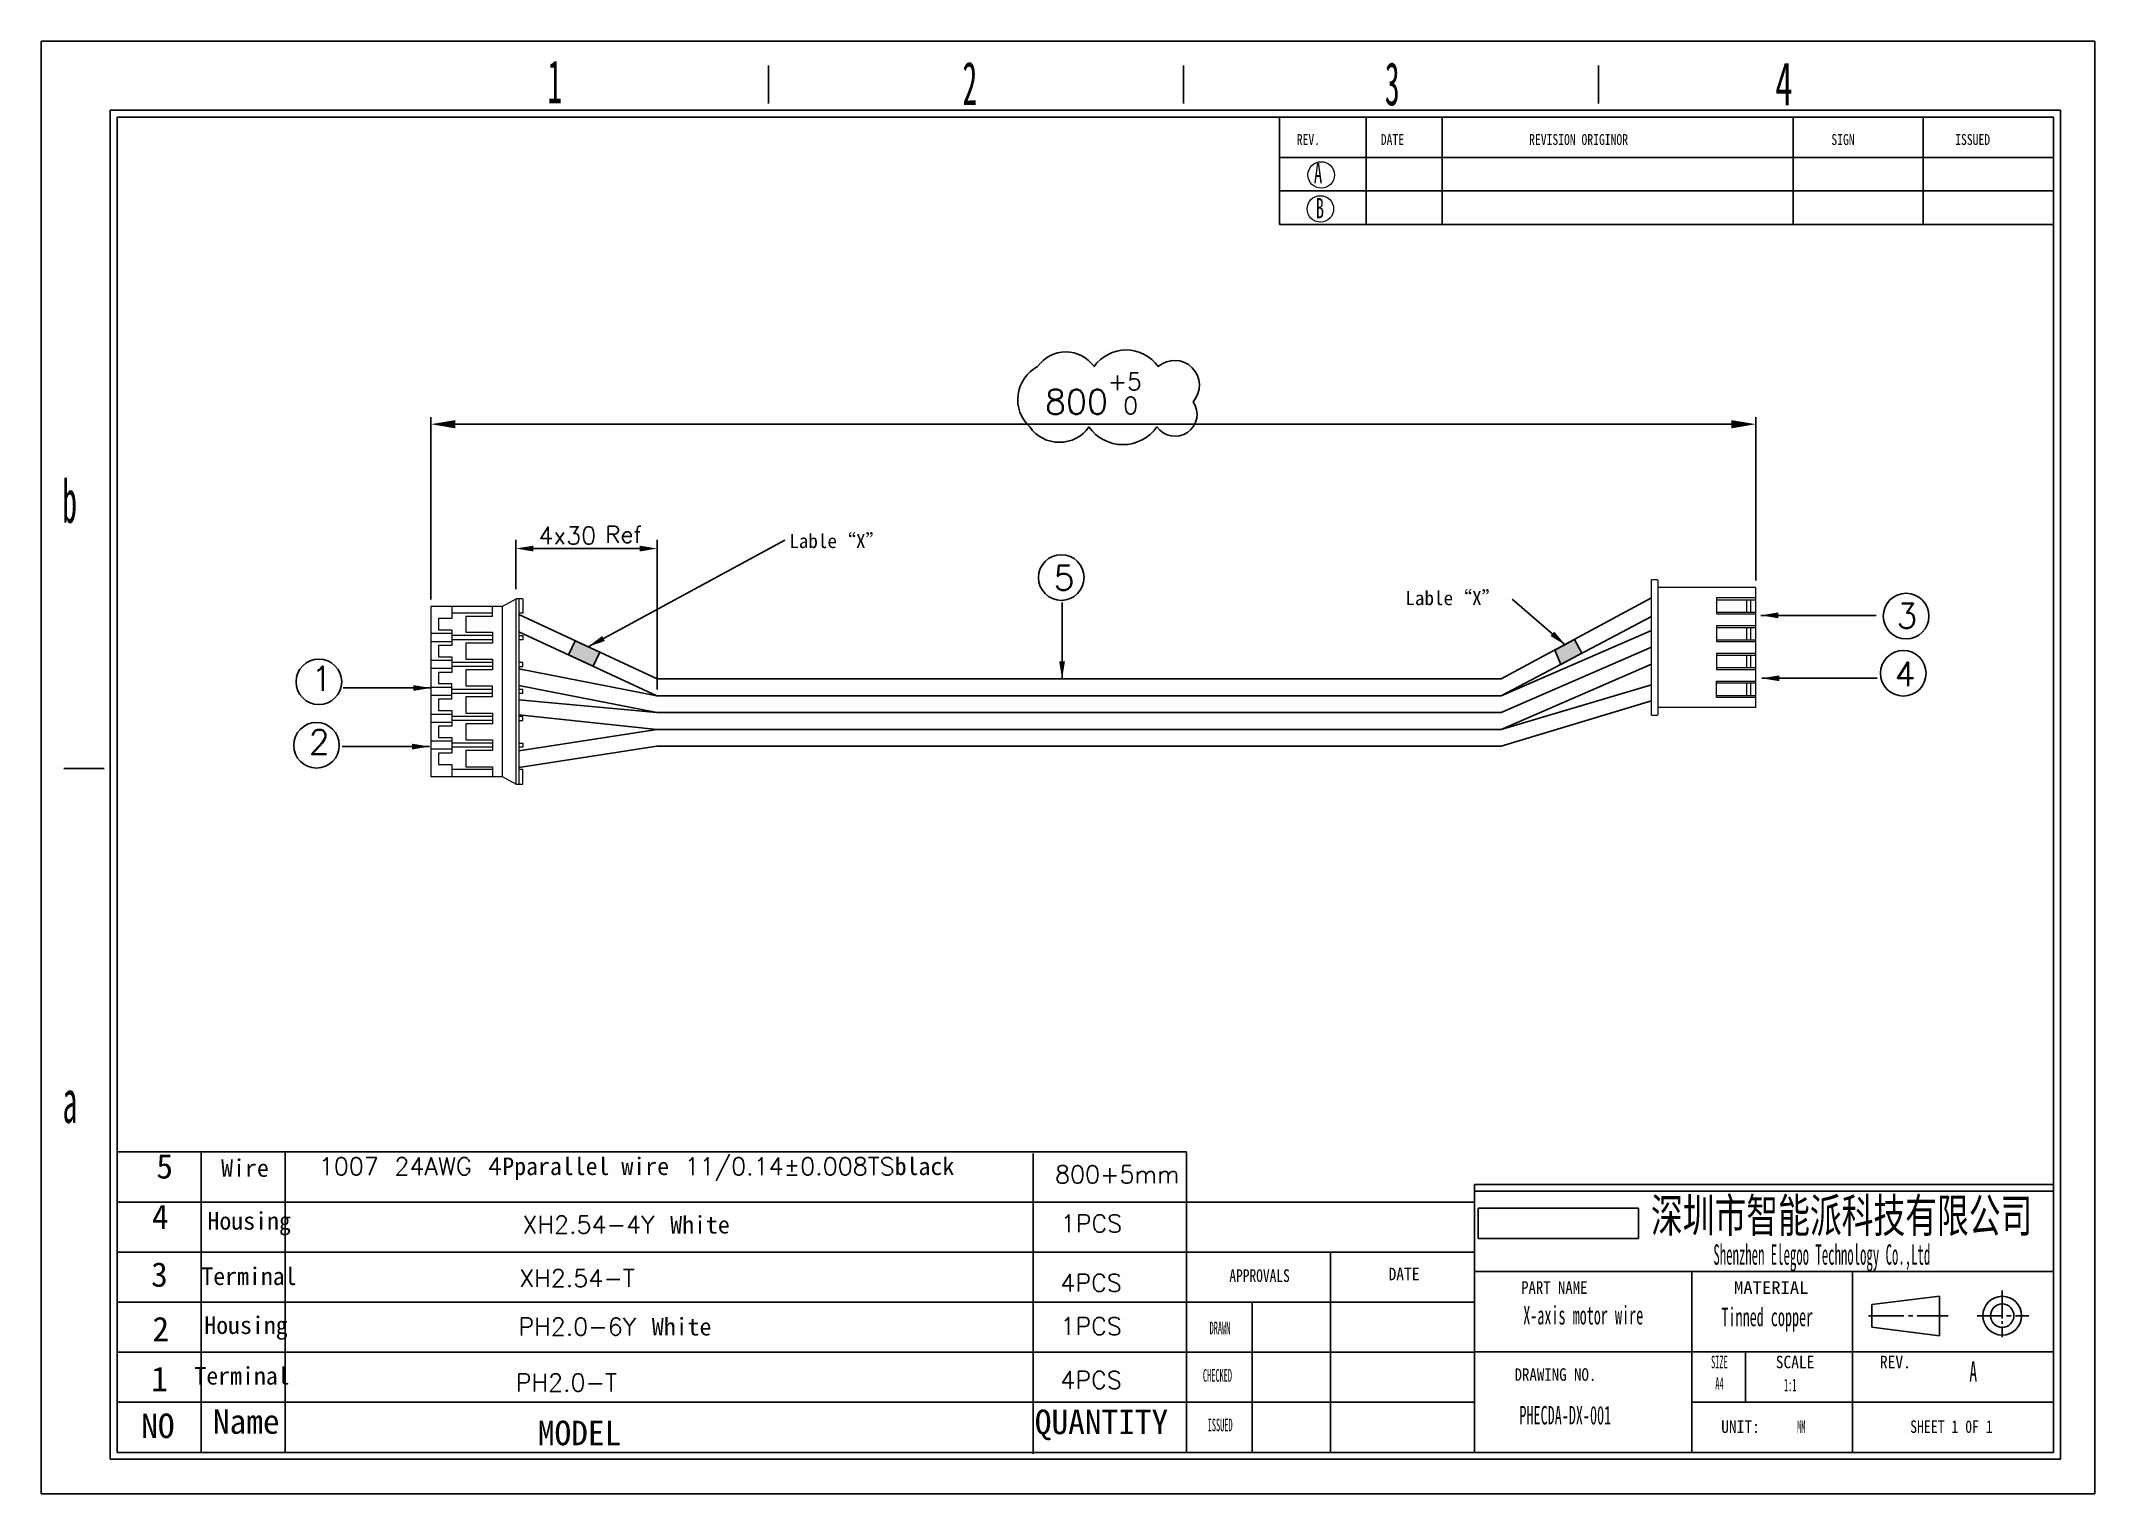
# Model space of a CAD drawing. Header units: millimetres. Extents: x 1131 to 1424, y 18 to 225.
import ezdxf

# ---------------------------------------------------------------- set-up
doc = ezdxf.new("R2010")
doc.units = ezdxf.units.MM
doc.layers.add('SLD-0', color=179, linetype='Continuous')
doc.styles.add('SLDTEXTSTYLE0', font='TXT', dxfattribs={"width": 0.56, "bigfont": 'bigfont'})
doc.styles.add('SLDTEXTSTYLE10', font='TXT', dxfattribs={"width": 0.862222})
doc.styles.add('SLDTEXTSTYLE11', font='TXT', dxfattribs={"width": 1.089})
doc.styles.add('SLDTEXTSTYLE13', font='TXT', dxfattribs={"width": 0.56})
doc.styles.add('SLDTEXTSTYLE14', font='TXT', dxfattribs={"width": 0.805625})
doc.styles.add('SLDTEXTSTYLE3', font='TXT', dxfattribs={"width": 0.484})
doc.styles.add('SLDTEXTSTYLE4', font='TXT', dxfattribs={"width": 0.40535})
doc.styles.add('SLDTEXTSTYLE5', font='TXT', dxfattribs={"width": 0.6})
doc.styles.add('SLDTEXTSTYLE6', font='TXT', dxfattribs={"width": 0.5025})
doc.styles.add('SLDTEXTSTYLE7', font='TXT', dxfattribs={"width": 0.9075})
doc.styles.add('SLDTEXTSTYLE8', font='TXT', dxfattribs={"width": 0.870455})
doc.styles.add('SLDTEXTSTYLE9', font='TXT', dxfattribs={"width": 0.7865})
doc.styles.get("Standard").update_dxf_attribs({"font": 'txt', "bigfont": 'gbcbig.shx'})
doc.dimstyles.new('ISO-25', dxfattribs={"dimtxt": 2.5, "dimasz": 2.5, "dimexe": 1.25, "dimexo": 0.625, "dimtad": 1, "dimtxsty": 'Standard', "dimcen": 2.5, "dimadec": 0, "dimazin": 0, "dimtol": 1, "dimtp": 5, "dimtfac": 1, "dimtmove": 0, "dimatfit": 3, "dimfxl": 1, "dimarcsym": 0})
picture_1 = doc.add_image_def('image1.png', size_in_pixel=(1705, 321))

# ---------------------------------------------------------------- blocks, each defined once
blk = doc.blocks.new('*D7')
at = {"color": 0, "lineweight": -2}
for p, q in [((1198.68, 147.13), (1198.68, 154.2)), ((1201.18, 152.95), (1216.37, 152.95)), ((1218.87, 132.84), (1218.87, 154.2))]:
    blk.add_line(p, q, dxfattribs=at)
at = {"color": 0}
for points in [[(1201.18, 153.36), (1201.18, 152.53), (1198.68, 152.95)], [(1216.37, 153.36), (1216.37, 152.53), (1218.87, 152.95)]]:
    blk.add_solid(points, dxfattribs=at)
at = {"layer": 'Defpoints', "color": 0}
for p in [(1218.87, 152.95), (1198.68, 146.5), (1218.87, 132.22)]:
    blk.add_point(p, dxfattribs=at)
at = {"color": 0, "insert": (1206.03, 154.82), "char_height": 2.5, "attachment_point": 5}
blk.add_mtext('4x30', dxfattribs=at)
blk = doc.blocks.new('*D8')
at = {"color": 0, "lineweight": -2}
for p, q in [((1186.53, 145.69), (1186.53, 171.7)), ((1190.03, 170.7), (1372.27, 170.7)), ((1375.77, 148.38), (1375.77, 171.7))]:
    blk.add_line(p, q, dxfattribs=at)
at = {"color": 0}
for points in [[(1190.03, 171.28), (1190.03, 170.11), (1186.53, 170.7)], [(1372.27, 171.28), (1372.27, 170.11), (1375.77, 170.7)]]:
    blk.add_solid(points, dxfattribs=at)
at = {"layer": 'Defpoints', "color": 0}
for p in [(1375.77, 170.7), (1375.77, 147.38), (1186.53, 144.69)]:
    blk.add_point(p, dxfattribs=at)
at = {"color": 0, "insert": (1281.15, 177.99), "char_height": 3.5, "attachment_point": 5}
blk.add_mtext('\\P800{\\H0.7x;\\S+5^  0;}', dxfattribs=at)

msp = doc.modelspace()

# ---------------------------------------------------------------- hatches: boundary and pattern name
for points in [[(1207.146, 139.777), (1206.214, 137.771), (1209.721, 136.141), (1210.653, 138.147)], [(1347.036, 138.444), (1347.894, 136.414), (1350.921, 138.013), (1349.866, 139.97)]]:
    msp.add_hatch(color=5).paths.add_polyline_path(points)

# ---------------------------------------------------------------- linework, layer by layer
for p, q in [((1339.399, 134.327), (1360.85, 145.892)), ((1218.874, 134.327), (1199.107, 143.512)), ((1218.79, 131.927), (1199.107, 141.074)), ((1339.399, 131.927), (1360.85, 143.258)), ((1339.399, 131.927), (1360.85, 141.232)), ((1207.146, 139.777), (1206.214, 137.771)), ((1207.146, 139.777), (1210.653, 138.147)), ((1209.721, 136.141), (1210.653, 138.147)), ((1339.399, 129.527), (1360.85, 138.867)), ((1347.036, 138.444), (1349.866, 139.97)), ((1347.036, 138.444), (1347.894, 136.414)), ((1347.894, 136.414), (1350.921, 138.013)), ((1350.921, 138.013), (1349.866, 139.97)), ((1218.79, 131.927), (1199.107, 135.777)), ((1206.214, 137.771), (1209.721, 136.141)), ((1339.399, 127.127), (1360.85, 136.435)), ((1218.79, 129.527), (1199.107, 133.401)), ((1339.399, 127.127), (1360.85, 133.515)), ((1218.79, 129.527), (1199.107, 131.36)), ((1218.79, 127.127), (1199.107, 129.204)), ((1339.399, 124.727), (1360.85, 131.233)), ((1218.79, 127.127), (1199.107, 124.081)), ((1218.79, 124.727), (1199.107, 121.689))]:
    msp.add_line(p, q)
at = {"ltscale": 0.5}
for p, q in [((1218.79, 134.327), (1279.094, 134.327)), ((1339.399, 134.327), (1279.094, 134.327)), ((1218.79, 131.927), (1279.094, 131.927)), ((1218.79, 129.527), (1279.094, 129.527)), ((1339.399, 131.927), (1279.094, 131.927)), ((1339.399, 129.527), (1279.094, 129.527)), ((1218.79, 127.127), (1279.094, 127.127)), ((1339.399, 127.127), (1279.094, 127.127)), ((1218.79, 124.727), (1279.094, 124.727)), ((1339.399, 124.727), (1279.094, 124.727))]:
    msp.add_line(p, q, dxfattribs=at)
at = {"color": 179}
for p, q in [((1153.748, 66.817), (1153.746, 23.929)), ((1165.75, 66.817), (1165.749, 23.929)), ((1303.851, 23.929), (1303.851, 45.373)), ((1141.744, 31.099), (1335.574, 31.099))]:
    msp.add_line(p, q, dxfattribs=at)
at = {"color": 1}
msp.add_lwpolyline([(1272.08, 170.305, 0.5205671), (1280.512, 170.305, 0.5205671), (1290.227, 170.305, 0.9960939), (1295.396, 173.914, 0.9422808), (1290.411, 178.915, 0.5205671), (1281.245, 178.915, 0.5205671), (1273.18, 178.915, 0.5205671)], format="xyb", close=True, dxfattribs=at)
at = {"color": 0, "lineweight": 0}
for points in [[(1361.808, 148.251), (1361.787, 148.346), (1361.735, 148.42), (1361.661, 148.472), (1361.566, 148.493), (1360.85, 148.493)], [(1360.85, 145.892), (1360.85, 148.493)], [(1361.808, 145.892), (1361.808, 148.251)], [(1375.766, 147.377), (1361.808, 147.377)], [(1375.766, 145.892), (1375.766, 147.377)], [(1186.529, 144.692), (1186.529, 120.4)], [(1196.71, 144.692), (1186.529, 144.692)], [(1189.547, 144.692), (1189.547, 142.955), (1187.627, 142.955)], [(1191.518, 143.3), (1195.358, 143.3), (1195.358, 144.692)], [(1196.71, 144.692), (1198.721, 145.79)], [(1196.71, 144.692), (1196.71, 125.734)], [(1198.721, 125.734), (1198.721, 145.79)], [(1199.676, 145.79), (1198.721, 145.79)], [(1199.107, 145.79), (1199.107, 143.707)], [(1199.676, 145.79), (1199.676, 143.707), (1199.107, 143.707)], [(1360.85, 129.143), (1360.85, 145.892)], [(1361.808, 129.385), (1361.808, 145.892)], [(1375.766, 145.892), (1370.14, 145.892), (1370.14, 143.627)], [(1370.14, 145.649), (1375.766, 145.649)], [(1370.14, 143.869), (1375.766, 143.869)], [(1374.491, 143.869), (1374.491, 145.649)], [(1375.05, 143.869), (1375.05, 145.649)], [(1375.766, 137.728), (1375.766, 145.892)], [(1189.547, 140.801), (1186.529, 140.801)], [(1187.627, 142.955), (1187.627, 141.34)], [(1187.627, 141.34), (1189.547, 141.34)], [(1195.358, 143.707), (1189.547, 143.707)], [(1189.547, 141.34), (1189.547, 139.114)], [(1191.518, 143.3), (1191.518, 140.994)], [(1191.518, 140.994), (1195.358, 140.994)], [(1195.358, 140.994), (1195.358, 139.46)], [(1199.107, 143.707), (1199.107, 140.517)], [(1370.14, 143.627), (1375.766, 143.627)], [(1375.766, 141.931), (1370.14, 141.931), (1370.14, 139.666)], [(1370.14, 141.689), (1375.766, 141.689)], [(1374.491, 139.908), (1374.491, 141.689)], [(1375.05, 139.908), (1375.05, 141.689)], [(1189.547, 139.653), (1186.529, 139.653)], [(1189.547, 139.114), (1187.627, 139.114), (1187.627, 137.499), (1189.547, 137.499), (1189.547, 135.274), (1187.627, 135.274)], [(1195.358, 140.517), (1189.547, 140.517)], [(1195.358, 139.937), (1189.547, 139.937)], [(1195.358, 139.46), (1191.518, 139.46)], [(1191.518, 139.46), (1191.518, 137.154)], [(1199.107, 140.517), (1199.107, 119.302)], [(1199.107, 140.517), (1199.676, 140.517), (1199.676, 139.937), (1199.107, 139.937)], [(1370.14, 139.908), (1375.766, 139.908)], [(1370.14, 139.666), (1375.766, 139.666)], [(1375.766, 137.97), (1370.14, 137.97), (1370.14, 135.705)], [(1189.547, 136.961), (1186.529, 136.961)], [(1189.547, 135.812), (1186.529, 135.812)], [(1187.627, 135.274), (1187.627, 133.659)], [(1195.358, 136.676), (1189.547, 136.676)], [(1195.358, 136.097), (1189.547, 136.097)], [(1191.518, 137.154), (1195.358, 137.154)], [(1195.358, 135.619), (1191.518, 135.619)], [(1191.518, 135.619), (1191.518, 133.313)], [(1195.358, 137.154), (1195.358, 135.619)], [(1199.107, 136.097), (1199.676, 136.097), (1199.676, 136.676), (1199.107, 136.676)], [(1370.14, 137.728), (1375.766, 137.728)], [(1370.14, 135.948), (1375.766, 135.948)], [(1370.14, 135.705), (1375.766, 135.705)], [(1374.491, 135.948), (1374.491, 137.728)], [(1375.05, 135.948), (1375.05, 137.728)], [(1375.766, 130.259), (1375.766, 137.728)], [(1189.547, 133.12), (1186.529, 133.12)], [(1189.547, 131.434), (1189.547, 133.659), (1187.627, 133.659)], [(1195.358, 132.836), (1189.547, 132.836)], [(1195.358, 132.256), (1189.547, 132.256)], [(1195.358, 131.779), (1195.358, 133.313), (1191.518, 133.313)], [(1199.676, 132.256), (1199.676, 132.836), (1199.107, 132.836)], [(1199.676, 132.256), (1199.107, 132.256)], [(1370.14, 131.745), (1370.14, 134.009), (1375.766, 134.009)], [(1370.14, 133.767), (1375.766, 133.767)], [(1370.14, 131.987), (1375.766, 131.987)], [(1374.491, 131.987), (1374.491, 133.767)], [(1375.05, 131.987), (1375.05, 133.767)], [(1189.547, 131.972), (1186.529, 131.972)], [(1189.547, 129.28), (1186.529, 129.28)], [(1187.627, 131.434), (1187.627, 129.818)], [(1189.547, 131.434), (1187.627, 131.434)], [(1187.627, 129.818), (1189.547, 129.818)], [(1189.547, 129.818), (1189.547, 127.593)], [(1191.518, 131.779), (1191.518, 129.473)], [(1195.358, 131.779), (1191.518, 131.779)], [(1191.518, 129.473), (1195.358, 129.473)], [(1195.358, 129.473), (1195.358, 127.938)], [(1360.85, 129.143), (1361.566, 129.143), (1361.661, 129.164), (1361.735, 129.216), (1361.787, 129.29), (1361.808, 129.385)], [(1375.766, 130.259), (1361.808, 130.259)], [(1370.14, 131.745), (1375.766, 131.745)], [(1189.547, 128.132), (1186.529, 128.132)], [(1189.547, 127.593), (1187.627, 127.593), (1187.627, 125.978), (1189.547, 125.978)], [(1195.358, 128.995), (1189.547, 128.995)], [(1195.358, 128.416), (1189.547, 128.416)], [(1195.358, 127.938), (1191.518, 127.938)], [(1191.518, 127.938), (1191.518, 125.632)], [(1199.107, 128.416), (1199.676, 128.416), (1199.676, 128.995), (1199.107, 128.995)], [(1189.547, 125.439), (1186.529, 125.439)], [(1189.547, 124.291), (1186.529, 124.291)], [(1189.547, 123.753), (1187.627, 123.753), (1187.627, 122.137), (1189.547, 122.137)], [(1189.547, 125.978), (1189.547, 123.753)], [(1195.358, 125.155), (1189.547, 125.155)], [(1195.358, 124.576), (1189.547, 124.576)], [(1191.518, 125.632), (1195.358, 125.632)], [(1195.358, 124.098), (1191.518, 124.098), (1191.518, 121.792)], [(1195.358, 125.632), (1195.358, 124.098)], [(1196.71, 120.4), (1198.721, 119.302), (1198.721, 125.734)], [(1196.71, 125.734), (1196.71, 120.4)], [(1199.107, 125.155), (1199.676, 125.155)], [(1199.676, 124.576), (1199.107, 124.576)], [(1199.676, 125.155), (1199.676, 124.576)], [(1186.529, 120.4), (1196.71, 120.4)], [(1189.547, 122.137), (1189.547, 120.4)], [(1195.358, 121.385), (1189.547, 121.385)], [(1191.518, 121.792), (1195.358, 121.792), (1195.358, 120.4)], [(1199.676, 121.385), (1199.107, 121.385)], [(1199.676, 119.302), (1199.676, 121.385)], [(1198.721, 119.302), (1199.676, 119.302)]]:
    msp.add_lwpolyline(points, dxfattribs=at)
for centre in [(1276.57, 148.81), (1397.213, 143.305), (1396.808, 135.143), (1170.552, 133.922), (1170.207, 124.86)]:
    msp.add_circle(centre, 3.255)
at = {"layer": 'SLD-0'}
for p, q in [((1130.881, 225.384), (1424.175, 225.384)), ((1130.881, 18.004), (1130.881, 225.384)), ((1424.175, 225.384), (1424.175, 18.004)), ((1141.744, 23.929), (1141.744, 214.521)), ((1141.744, 214.521), (1418.25, 214.521)), ((1381.086, 214.521), (1381.086, 199.224)), ((1399.668, 214.521), (1399.668, 199.224)), ((1418.25, 214.521), (1418.25, 23.929)), ((1418.25, 23.929), (1141.744, 23.929)), ((1424.175, 18.004), (1130.881, 18.004))]:
    msp.add_line(p, q, dxfattribs=at)
at = {"layer": 'SLD-0', "color": 6, "linetype": 'Continuous'}
for p, q in [((1234.77, 216.496), (1234.77, 221.879)), ((1294.021, 216.496), (1294.021, 221.879)), ((1353.273, 216.496), (1353.273, 221.879)), ((1140.756, 22.941), (1140.756, 215.508)), ((1140.756, 215.508), (1419.238, 215.508)), ((1419.238, 215.508), (1419.238, 22.941)), ((1139.873, 121.563), (1134.137, 121.563)), ((1419.238, 22.941), (1140.756, 22.941))]:
    msp.add_line(p, q, dxfattribs=at)
at = {"layer": 'SLD-0', "color": 179, "linetype": 'Continuous'}
for p, q in [((1307.728, 214.521), (1307.728, 199.224)), ((1320.119, 214.521), (1320.119, 199.224)), ((1330.955, 214.521), (1330.955, 199.224)), ((1307.728, 208.784), (1418.25, 208.784)), ((1307.728, 204.004), (1418.25, 204.004)), ((1307.728, 199.224), (1418.25, 199.224)), ((1294.452, 66.817), (1141.744, 66.817)), ((1272.551, 66.618), (1272.551, 23.729)), ((1294.452, 66.817), (1294.462, 23.929)), ((1418.25, 62.172), (1335.574, 62.172)), ((1335.574, 62.172), (1335.574, 23.929)), ((1335.574, 59.669), (1141.744, 59.669)), ((1418.25, 61.216), (1335.574, 61.216)), ((1335.574, 52.521), (1141.744, 52.521)), ((1315.018, 52.521), (1315.018, 23.929)), ((1418.25, 49.743), (1335.574, 49.743)), ((1366.622, 49.743), (1366.622, 23.929)), ((1389.568, 23.929), (1389.568, 49.743)), ((1410.938, 43.059), (1410.938, 47.026)), ((1335.574, 45.373), (1141.744, 45.373)), ((1335.574, 45.373), (1141.744, 45.373)), ((1392.324, 45.064), (1401.957, 46.248)), ((1392.324, 41.816), (1392.324, 45.064)), ((1401.957, 40.556), (1401.957, 46.248)), ((1391.854, 43.443), (1396.899, 43.443)), ((1392.324, 41.816), (1401.957, 40.556)), ((1397.53, 43.443), (1398.16, 43.443)), ((1398.791, 43.443), (1403.205, 43.443)), ((1410.938, 43.443), (1407.337, 43.443)), ((1410.938, 42.676), (1410.938, 42.293)), ((1410.938, 41.91), (1410.938, 40.377)), ((1411.569, 43.443), (1412.199, 43.443)), ((1412.83, 43.443), (1414.722, 43.443)), ((1335.574, 38.225), (1141.744, 38.225)), ((1418.25, 38.27), (1335.574, 38.27)), ((1374.27, 38.27), (1374.27, 31.099)), ((1366.622, 31.099), (1418.25, 31.099)), ((1326.466, 23.929), (1285.355, 23.929))]:
    msp.add_line(p, q, dxfattribs=at)
at = {"layer": 'SLD-0', "lineweight": 18}
for centre in [(1313.691, 206.274), (1313.568, 201.425)]:
    msp.add_circle(centre, 1.894, dxfattribs=at)
at = {"layer": 'SLD-0', "color": 179, "linetype": 'Continuous'}
for radius in [2.771, 1.669]:
    msp.add_circle((1410.938, 43.443), radius, dxfattribs=at)

# ---------------------------------------------------------------- texts
at = {"attachment_point": 1}
for s, insert, char_height, width in [('Ref', (1211.464, 156.145), 2.4, 6.18203), ('{\\fSimSun|b0|i0|c134|p2;Lable“X”}', (1237.732, 155.022), 2, 15.96757), ('5', (1275.47, 150.528), 3.5, 3.94331), ('{\\fSimSun|b0|i0|c134|p2;Lable“X”}', (1325.711, 146.873), 2, 15.96757), ('3', (1395.836, 145.091), 3.5, 3.12338), ('1', (1169.452, 136.154), 3.5, 3.12338), ('4', (1395.559, 136.781), 3.5, 3.12338), ('2', (1169.107, 127.092), 3.5, 3.12338), ('{\\fSimSun|b0|i0|c134|p2;5}', (1147.34, 66.521), 3.5, 3.84369), ('{\\fSimSun|b0|i0|c134|p2;Wire}', (1156.599, 65.765), 2.5, 7.89735), ('1007 24AWG 4{\\fSimSun|b0|i0|c134|p2;Pparallel wire} 11/0.14%%P0.008TS{\\fSimSun|b0|i0|c134|p2;black}', (1170.538, 66.02), 2.5, 99.91937), ('800+5mm', (1275.676, 64.859), 2.5, 9.70524), ('{\\fSimSun|b0|i0|c134|p2;4}', (1146.707, 59.296), 3.5, 3.84369), ('{\\fSimSun|b0|i0|c134|p2;Housing}', (1154.646, 58.226), 2.5, 7.89735), ('\\pt20;XH2.54-4Y {\\fSimSun|b0|i0|c134|p2;White}', (1199.638, 57.675), 2.5, 32.82062), ('1PCS', (1276.487, 57.849), 2.5, 9.70524), ('{\\fSimSun|b0|i0|c134|p2;3}', (1146.596, 51.071), 3.5, 3.84369), ('{\\fSimSun|b0|i0|c134|p2;Terminal}', (1153.763, 50.324), 2.5, 7.89735), ('XH2.54-T', (1199.173, 50.053), 2.5, 19.14638), ('4PCS', (1276.437, 49.375), 2.5, 9.70524), ('{\\fSimSun|b0|i0|c134|p2;2}', (1146.786, 43.29), 3.5, 3.84369), ('{\\fSimSun|b0|i0|c134|p2;Housing}', (1154.193, 43.335), 2.5, 7.89735), ('\\pt20;PH2.0-6Y {\\fSimSun|b0|i0|c134|p2;White}', (1199.053, 43.12), 2.5, 29.29689), ('1PCS', (1276.437, 43.192), 2.5, 9.70524), ('{\\fSimSun|b0|i0|c134|p2;1}', (1146.614, 36.165), 3.5, 4.84381), ('{\\fSimSun|b0|i0|c134|p2;Terminal}', (1152.772, 36.108), 2.5, 7.89735), ('4PCS', (1276.437, 35.503), 2.5, 9.70524), ('PH2.0-T', (1198.666, 35.145), 2.5, 19.0244), ('{\\fSimSun|b0|i0|c134|p2;NO}', (1145.183, 29.478), 3.5, 10.0429), ('{\\fSimSun|b0|i0|c134|p2;Name}', (1155.417, 30.091), 3.5, 10.0429), ('{\\fSimSun|b0|i0|c134|p2;QUANTITY}', (1272.789, 30.034), 3.5, 10.0429), ('{\\fSimSun|b0|i0|c134|p2;MODEL}', (1201.824, 28.452), 3.5, 10.0429)]:
    msp.add_mtext(s, dxfattribs=dict(at, insert=insert, char_height=char_height, width=width))
at = {"layer": 'SLD-0'}
for s, insert, char_height, attachment_point, style in [('1', (1203.18, 222.681), 6.172, 1, 'SLDTEXTSTYLE6'), ('2', (1262.457, 222.437), 6.172, 1, 'SLDTEXTSTYLE6'), ('3', (1322.775, 222.375), 6.172, 1, 'SLDTEXTSTYLE6'), ('4', (1378.509, 222.369), 6.172, 1, 'SLDTEXTSTYLE5'), ('A', (1312.647, 207.996), 2.903, 1, 'SLDTEXTSTYLE5'), ('B', (1312.901, 202.981), 2.903, 1, 'SLDTEXTSTYLE5'), ('b', (1133.903, 162.802), 6.172, 1, 'SLDTEXTSTYLE6'), ('a', (1133.949, 77.133), 6.172, 1, 'SLDTEXTSTYLE6'), ('{\\fSimSun|b0|i0|c134|p2;\\W0.689;深圳市智能派科技有限公司}', (1388.011, 60.165), 4.82808, 2, 'SLDTEXTSTYLE11'), ('A', (1406.247, 36.929), 2.91, 1, 'SLDTEXTSTYLE13')]:
    msp.add_mtext(s, dxfattribs=dict(at, insert=insert, char_height=char_height, attachment_point=attachment_point, style=style))
at = {"layer": 'SLD-0', "color": 179}
for s, insert, char_height, attachment_point, style in [('REV.', (1310.198, 212.11), 1.5536, 1, 'SLDTEXTSTYLE9'), ('DATE', (1322.195, 212.11), 1.5536, 1, 'SLDTEXTSTYLE9'), ('REVISION ORIGINOR', (1343.377, 212.11), 1.55363, 1, 'SLDTEXTSTYLE9'), ('SIGN', (1386.535, 212.11), 1.5536, 1, 'SLDTEXTSTYLE9'), ('ISSUED', (1404.217, 212.11), 1.5536, 1, 'SLDTEXTSTYLE9'), ('{\\W0.46;Shenzhen Elegoo Technology Co.,Ltd}', (1385.175, 53.627), 2.91042, 2, 'SLDTEXTSTYLE13'), ('APPROVALS', (1304.884, 50.057), 1.7927, 2, 'SLDTEXTSTYLE9'), ('DATE', (1325.518, 50.287), 1.7927, 2, 'SLDTEXTSTYLE7'), ('PART NAME', (1346.974, 48.355), 1.7927, 2, 'SLDTEXTSTYLE10'), ('MATERIAL', (1377.949, 48.355), 1.7927, 2, 'SLDTEXTSTYLE11'), ('DRAWN', (1299.231, 42.583), 1.7927, 2, 'SLDTEXTSTYLE4'), ('CHECKED', (1298.872, 35.815), 1.7927, 2, 'SLDTEXTSTYLE4'), ('DRAWING NO.', (1347.139, 35.939), 1.79265, 2, 'SLDTEXTSTYLE8'), ('SIZE', (1370.548, 37.731), 1.7927, 2, 'SLDTEXTSTYLE4'), ('SCALE', (1381.358, 37.731), 1.7927, 2, 'SLDTEXTSTYLE7'), ('REV.', (1395.679, 37.731), 1.7927, 2, 'SLDTEXTSTYLE7'), ('A4', (1370.559, 34.663), 1.7927, 2, 'SLDTEXTSTYLE4'), ('1:1', (1380.665, 34.455), 1.7927, 2, 'SLDTEXTSTYLE3'), ('ISSUED', (1299.256, 28.735), 1.7927, 2, 'SLDTEXTSTYLE4'), ('UNIT:', (1373.568, 28.501), 1.7927, 2, 'SLDTEXTSTYLE7'), ('MM', (1382.23, 28.501), 1.7927, 2, 'SLDTEXTSTYLE3'), ('SHEET 1 0F 1', (1403.689, 28.501), 1.79265, 2, 'SLDTEXTSTYLE14')]:
    msp.add_mtext(s, dxfattribs=dict(at, insert=insert, char_height=char_height, attachment_point=attachment_point, style=style))
at = {"layer": 'SLD-0', "color": 0, "char_height": 2.64583, "attachment_point": 2, "style": 'SLDTEXTSTYLE0'}
for s, insert in [('{\\fSimSun|b0|i0|c134|p2; X-axis motor wire}', (1350.599, 44.834)), ('{\\fSimSun|b0|i0|c134|p2;Tinned copper}', (1377.389, 44.585)), ('{\\fSimSun|b0|i0|c134|p2;PHECDA-DX-001}', (1348.543, 30.561))]:
    msp.add_mtext(s, dxfattribs=dict(at, insert=insert))

# ---------------------------------------------------------------- dimensions: what is measured, and where the dimension line sits
dim = msp.add_linear_dim(base=(1375.766, 170.697), p1=(1186.529, 144.692), p2=(1375.766, 147.377), text='\\P800{\\H0.7x;\\S+5^  0;}', dimstyle='ISO-25', override={"dimtxt": 3.5, "dimasz": 3.5, "dimexe": 1, "dimexo": 1, "dimgap": 1.52, "dimtih": 1, "dimtoh": 1, "dimlfac": 0.5, "dimzin": 0, "dimadec": 1, "dimtzin": 0})
dim.commit()
dim.dimension.update_dxf_attribs({"geometry": '*D8', "text_midpoint": (1281.148, 177.992)})
dim = msp.add_linear_dim(base=(1218.874, 152.946), p1=(1198.68, 146.502), p2=(1218.874, 132.218), text='4x30', dimstyle='ISO-25')
dim.commit()
dim.dimension.update_dxf_attribs({"geometry": '*D7', "text_midpoint": (1206.03, 152.946), "dimtype": 160})

# ---------------------------------------------------------------- pictures from other files: only their frames are drawn
image = msp.add_image(picture_1, insert=(1336.103, 54.481), size_in_units=(22.906, 4.313))
image.dxf.flags = 7

# ---------------------------------------------------------------- leaders
for points in [[(1208.991, 138.919), (1237.079, 154.134)], [(1276.683, 134.327), (1276.683, 145.245)], [(1348.595, 139.154), (1340.938, 145.699)], [(1376.446, 143.412), (1392.935, 143.412)], [(1186.529, 133.043), (1174.026, 133.043)], [(1376.608, 134.426), (1393.098, 134.426)], [(1186.362, 124.678), (1173.859, 124.678)]]:
    msp.add_leader(points, dimstyle='ISO-25', override={"dimgap": 0.625, "dimtad": 0})

doc.saveas('drawing.dxf')
